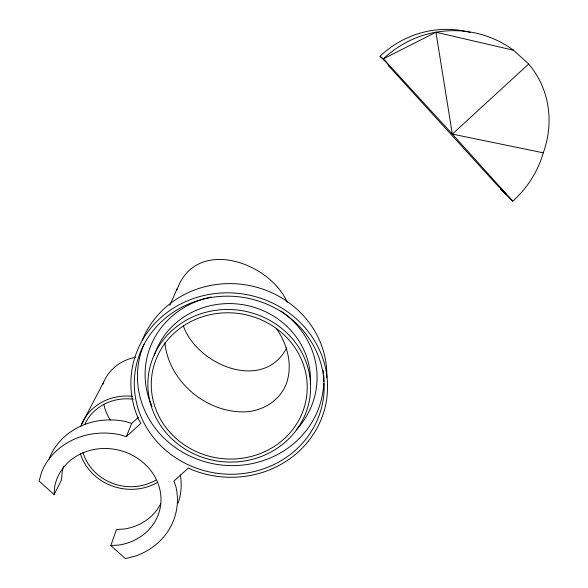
<?xml version="1.0" encoding="UTF-8"?>
<svg xmlns="http://www.w3.org/2000/svg" width="588" height="588" viewBox="0 0 588 588"><rect width="100%" height="100%" fill="white"/><g stroke="black" fill="none" stroke-linecap="round" stroke-linejoin="round"><path stroke-width="0.88" d="M110.831 545.546L125.354 558.6L135.372 556.101A70.369 63.144 13.7 0 0 175.996 486.938L173.989 480.991L188.52 467.967L191.879 469.694A98.475 92.088 8.2 0 0 326.825 398.135A98.475 92.088 8.2 0 0 215.223 293.537A98.475 92.088 8.2 0 0 138.996 420.126L140.863 423.323L126.324 436.663L119.724 434.672A70.369 63.144 13.7 0 0 41.763 471.738L39.058 481.08L54.125 494.611L54.64 487.011A53.802 48.282 13.7 0 1 109.258 448.651A53.802 48.282 13.7 0 1 160.759 495.022A53.802 48.282 13.7 0 1 119.055 545.01L110.831 545.546L116.498 529.509L124.487 528.987A52.2 47.047 13.9 0 0 160.781 503.571M176.834 290.222C195.165 236.508 269.231 261.344 287.267 302.305M49.142 459.235L49.62 457.582A68.259 61.527 13.9 0 1 125.303 421.493L131.697 423.433L138.423 417.252M126.324 436.663L131.697 423.433M169.836 305.245L177.186 288.488M54.125 494.611L61.571 479.859L62.078 472.458A52.2 47.047 13.9 0 1 63.526 466.74M286.76 347.853C263.306 392.696 196.782 364.928 183.353 325.803M81.651 424.22L103.657 382.163M528.656 63.996A103.576 93.727 -31.8 0 1 543.275 152.821A99.776 96.153 -47.1 0 1 512.78 201.155L452.334 134.093L528.656 63.996L513.508 50.23L435.936 32.23A99.776 96.153 -47.1 0 0 383.398 58.859L379.988 56.286A95.55 92.206 -48.4 0 1 470.15 32.443M513.508 50.23A103.179 101.54 -50 0 0 435.936 32.23L383.398 58.859L452.334 134.093L543.275 152.821M512.78 201.155L504.1 192.754L500.462 188.755L506.246 194.341L495.905 183.743L388.727 65.893L391.299 67.929L386.309 62.438L379.988 56.286M276.434 328.648C287.407 344.215 292.824 364.685 286.554 383.163C280.366 400.237 263.123 410.946 245.38 411.85C206.616 413.166 168.653 381.605 164.883 342.694M435.936 32.23L452.334 134.093M142.245 340.305A95.454 89.56 8.4 0 1 249.996 285.643A95.454 89.56 8.4 0 1 326.803 377.797M180.325 474.972A68.259 61.527 13.9 0 1 178.113 503.13M323.731 383.31A93.301 87.428 8.3 0 1 211.217 463.344A93.301 87.428 8.3 0 1 144.023 344.223M323.312 370.646A93.301 87.428 8.3 0 1 323.562 373.365M323.687 375.181A93.301 87.428 8.3 0 1 323.79 381.516M281.035 311.096A86.098 80.725 8.3 0 1 296.234 429.909M152.072 406.543A86.098 80.725 8.3 0 1 211.085 297.058M154.335 355.108A79.968 74.926 8.3 0 1 244.623 304.996A79.968 74.926 8.3 0 1 310.39 383.92M102.76 384.493A45.827 42.329 15.2 0 1 135.703 357.261M110.537 420.097A43.167 39.874 15.2 0 1 103.929 404.618M157.547 482.314A50.855 46.371 14.4 0 1 80.35 453.62M80.674 426.785A50.855 46.371 14.4 0 1 132.601 396.341M155.908 480.073A47.9 43.681 14.4 0 1 82.974 452.407M84.745 424.543A47.9 43.681 14.4 0 1 133.248 399.193M164.478 449.173A95.072 88.913 8.2 0 0 321.746 406.881A95.072 88.913 8.2 0 0 201.464 299.586A95.072 88.913 8.2 0 0 164.478 449.173M176.297 438.655A78.086 73.022 8.2 0 0 305.312 403.412A78.086 73.022 8.2 0 0 206.131 315.675A78.086 73.022 8.2 0 0 176.297 438.655M173.945 440.78A81.482 76.197 8.2 0 0 308.597 404.103A81.482 76.197 8.2 0 0 205.183 312.471A81.482 76.197 8.2 0 0 173.945 440.78"/></g></svg>
